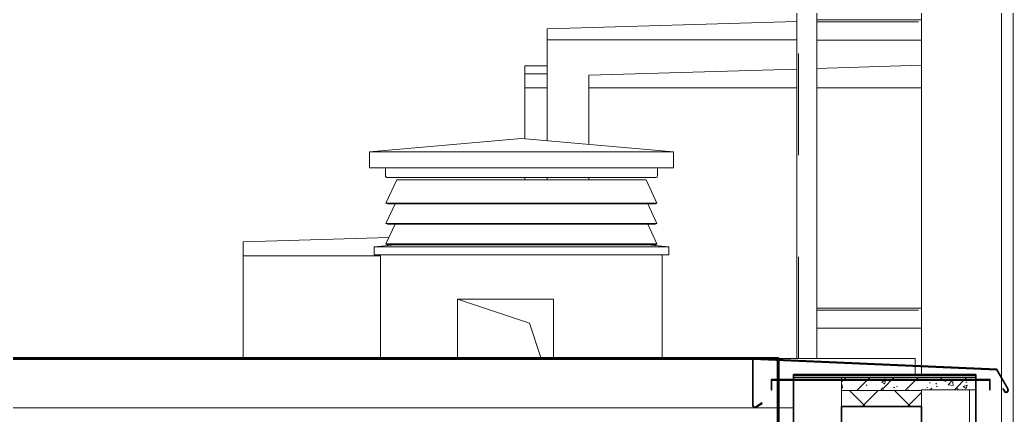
# Model space of a CAD drawing. Header units: millimetres. Extents: x 3914 to 443608, y -156176 to 78197.
# Drawn here: x 435437 to 438541, y 11450 to 12684 of the extents above; entities that cross this region are included whole.
import ezdxf

# ---------------------------------------------------------------- set-up
doc = ezdxf.new("R2010")
doc.units = ezdxf.units.MM
doc.linetypes.add('Штрих', pattern=[635, 317.5, -317.5])
for name, color, linetype, lineweight in [('0) клиннинг', 90, 'Continuous', 60), ('A-DETL-GENF', 7, 'Continuous', 9), ('A-FLOR-1', 7, 'Continuous', 35), ('A-FLOR-MCUT', 7, 'Continuous', 5), ('A-FLOR-PATT-1', 7, 'Continuous', 5), ('A-GENM', 7, 'Continuous', 9), ('A-GENM-1', 7, 'Continuous', 25), ('A-GENM-HDLN', 7, 'Штрих', 5), ('A-GLAZ', 7, 'Continuous', 9), ('A-GLAZ-1', 7, 'Continuous', 5), ('A-ROOF', 7, 'Continuous', 9), ('A-WALL', 7, 'Continuous', 5), ('A-WALL-1', 7, 'Continuous', 35), ('I-WALL-1', 7, 'Continuous', 35), ('S-BEAM', 7, 'Continuous', 9)]:
    doc.layers.add(name, color=color, linetype=linetype, lineweight=lineweight)

# ---------------------------------------------------------------- blocks, each defined once
blk = doc.blocks.new('парапет - парапет-18575254-АР2_Фасад в А-Г копия 1')
at = {"layer": 'A-GENM'}
for p, q in [((3241.9, 13930), (10630, 13930)), ((10630, 13930), (10630, 13907.7)), ((10630, 13905.7), (10630, 13880)), ((3249, 13775.9), (10250, 13775.9))]:
    blk.add_line(p, q, dxfattribs=at)
blk = doc.blocks.new('парапет4 - парапет-20644611-АР2_Фасад в А-Г копия 1')
at = {"layer": 'A-GENM-1'}
for p, q in [((10885.3, 13896.5), (10121.9, 13930)), ((10121.9, 13930), (10121.9, 13783)), ((10123.9, 13783), (10123.9, 13927.9)), ((10123.9, 13927.9), (10884.1, 13894.5)), ((10884.1, 13894.5), (10919.2, 13833.8)), ((10920.9, 13834.8), (10885.3, 13896.5)), ((10863.9, 13864), (10179.9, 13864)), ((10179.9, 13864), (10179.9, 13832)), ((10181.9, 13832), (10181.9, 13862)), ((10181.9, 13862), (10861.9, 13862)), ((10861.9, 13862), (10861.9, 13832)), ((10863.9, 13832), (10863.9, 13864)), ((10179.9, 13832), (10181.9, 13832)), ((10861.9, 13832), (10863.9, 13832)), ((10905.4, 13835.7), (10903.9, 13834.3)), ((10903.9, 13834.3), (10907.9, 13827.3)), ((10909.7, 13828.3), (10905.4, 13835.7)), ((10150.6, 13791), (10131.8, 13778.7)), ((10132.9, 13777.1), (10152.1, 13789.5)), ((10152.1, 13789.5), (10150.6, 13791))]:
    blk.add_line(p, q, dxfattribs=at)
for centre, radius, start, end in [((10914.4, 13831.1), 7.5, 210, 30), ((10914.4, 13831.1), 5.5, 210, 30), ((10129, 13783), 7.12, 180, 303), ((10129, 13783), 5.12, 180, 303)]:
    blk.add_arc(centre, radius, start, end, dxfattribs=at)
blk = doc.blocks.new('ОМ_Уголок_ГОСТ 8509-93 - ОМ_Уголок_ГОСТ 8509-93-30774130-АР2_Фасад в А-Г копия 1')
at = {"layer": 'A-GENM'}
for p, q in [((10650, 14087), (10323, 14087)), ((10323, 14024), (10650, 14024))]:
    blk.add_line(p, q, dxfattribs=at)
at = {"layer": 'A-GENM-HDLN'}
blk.add_line((10323, 14081), (10650, 14081), dxfattribs=at)
blk = doc.blocks.new('ОМ_Уголок_ГОСТ 8509-93 - ОМ_Уголок_ГОСТ 8509-93-35624736-АР2_Фасад в А-Г копия 1')
at = {"layer": 'A-GENM'}
for p, q in [((10260, 16937), (10323, 16937)), ((10260, 16937), (10260, 13930)), ((10323, 13930), (10323, 16937))]:
    blk.add_line(p, q, dxfattribs=at)
at = {"layer": 'A-GENM-HDLN'}
for p, q in [((10266, 16937), (10260, 16937)), ((10323, 16937), (10266, 16937)), ((10266, 13930), (10266, 16937))]:
    blk.add_line(p, q, dxfattribs=at)
blk = doc.blocks.new('ЗВ_Общее_Ламель_СКБ_Полоса - ЗВ_Общее_Ламель_СКБ_Полоса-28283678-АР2_Фасад в А-Г копия 1')
at = {"layer": 'S-BEAM'}
for p, q in [((8976.7, 14350.9), (9005.4, 14412.5)), ((8981.2, 14348.7), (8976.7, 14350.9))]:
    blk.add_line(p, q, dxfattribs=at)
blk = doc.blocks.new('ЗВ_Общее_Ламель_СКБ_Полоса - ЗВ_Общее_Ламель_СКБ_Полоса-V97-АР2_Фасад в А-Г копия 1')
at = {"layer": 'S-BEAM'}
for p, q in [((9794.6, 14412.5), (9823.3, 14350.9)), ((9823.3, 14350.9), (9818.8, 14348.7))]:
    blk.add_line(p, q, dxfattribs=at)
blk = doc.blocks.new('ЗВ_Общее_Ламель_СКБ_Полоса - ЗВ_Общее_Ламель_СКБ_Полоса-28279588-АР2_Фасад в А-Г копия 1')
at = {"layer": 'S-BEAM'}
for p, q in [((9005.4, 14412.5), (8976.7, 14350.9)), ((9823.3, 14350.9), (9794.6, 14412.5)), ((8976.7, 14350.9), (8981.2, 14348.7)), ((9823.3, 14350.9), (8976.7, 14350.9)), ((8981.2, 14348.7), (9818.8, 14348.7)), ((9818.8, 14348.7), (9823.3, 14350.9))]:
    blk.add_line(p, q, dxfattribs=at)
blk = doc.blocks.new('ЗВ_Общее_Ламель_СКБ_Полоса - ЗВ_Общее_Ламель_СКБ_Полоса-V98-АР2_Фасад в А-Г копия 1')
at = {"layer": 'S-BEAM'}
for p, q in [((9010.5, 14487.1), (8976.7, 14414.6)), ((9789.5, 14487.1), (9010.5, 14487.1)), ((9823.3, 14414.6), (9789.5, 14487.1)), ((8976.7, 14414.6), (8981.2, 14412.5)), ((9823.3, 14414.6), (8976.7, 14414.6)), ((8981.2, 14412.5), (9818.8, 14412.5)), ((9818.8, 14412.5), (9823.3, 14414.6))]:
    blk.add_line(p, q, dxfattribs=at)
blk = doc.blocks.new('ЗВ_Общее_Труба профильная_СКБ - ЗВ_Общее_Труба профильная_СКБ-28279590-АР2_Фасад в А-Г копия 1')
at = {"layer": 'S-BEAM'}
for p, q in [((8975, 14501), (8975, 14525)), ((9825, 14525), (9825, 14501)), ((8981, 14495), (9819, 14495))]:
    blk.add_line(p, q, dxfattribs=at)
at = {"layer": 'S-BEAM', "flags": 128}
for points in [[(8981, 14495), (8979.7, 14495.2), (8978.4, 14495.6), (8977.3, 14496.3), (8976.3, 14497.3), (8975.6, 14498.4), (8975.2, 14499.7), (8975, 14501)], [(9825, 14501), (9824.8, 14499.7), (9824.4, 14498.4), (9823.7, 14497.3), (9822.7, 14496.3), (9821.6, 14495.6), (9820.3, 14495.2), (9819, 14495)]]:
    blk.add_lwpolyline(points, dxfattribs=at)
blk = doc.blocks.new('ЗВ_Общее_Покрывной элемент_СКБ - ЗВ_Общее_Покрывной элемент_СКБ-28283681-АР2_Фасад в А-Г копия 1')
at = {"layer": 'S-BEAM'}
for p, q in [((9400, 14616.6), (9875, 14575)), ((9875, 14575), (9875, 14525))]:
    blk.add_line(p, q, dxfattribs=at)
blk = doc.blocks.new('ЗВ_Общее_Покрывной элемент_СКБ - ЗВ_Общее_Покрывной элемент_СКБ-V99-АР2_Фасад в А-Г копия 1')
at = {"layer": 'S-BEAM'}
for p, q in [((8925, 14575), (9400, 14616.6)), ((8925, 14525), (8925, 14575))]:
    blk.add_line(p, q, dxfattribs=at)
blk = doc.blocks.new('ЗВ_Общее_Покрывной элемент_СКБ - ЗВ_Общее_Покрывной элемент_СКБ-28283682-АР2_Фасад в А-Г копия 1')
at = {"layer": 'S-BEAM'}
for p, q in [((9400, 14616.6), (8925, 14575)), ((9875, 14575), (9400, 14616.6)), ((8925, 14575), (8925, 14525)), ((9875, 14575), (8925, 14575)), ((9875, 14525), (9875, 14575)), ((9875, 14525), (8925, 14525))]:
    blk.add_line(p, q, dxfattribs=at)
blk = doc.blocks.new('ЗВ_Общее_Отлив_СКБ - ЗВ_Общее_Отлив_СКБ-28283683-АР2_Фасад в А-Г копия 1')
at = {"layer": 'S-BEAM'}
for p, q in [((9005.5, 14285), (8940, 14278.1)), ((8940, 14278.1), (9860, 14278.1)), ((8940, 14278.1), (8940, 14253.1)), ((9860, 14278.1), (9794.5, 14285)), ((9860, 14253.1), (9860, 14278.1)), ((8940, 14253.1), (9860, 14253.1))]:
    blk.add_line(p, q, dxfattribs=at)
blk = doc.blocks.new('AR_Отверстие прямоугольное _в стене__БезПР - AR_Отверстие прямоугольное _в стене__БезПР-35794757-АР2_Фасад в А-Г копия 1')
at = {"layer": 'A-GLAZ-1'}
for p, q in [((9425, 14040), (9200, 14115)), ((9461.7, 13930), (9425, 14040))]:
    blk.add_line(p, q, dxfattribs=at)
blk = doc.blocks.new('DET_L_Линия разрыва - М100-35794277-АР2_Фасад в А-Г копия 1')
at = {"layer": 'A-DETL-GENF'}
blk.add_line((10936.1, 17334.2), (10936.1, 8070), dxfattribs=at)

msp = doc.modelspace()

# ---------------------------------------------------------------- hatches: boundary and pattern name
at = {"layer": '0) клиннинг'}
h = msp.add_hatch(dxfattribs=at)
h.set_pattern_fill('ANSI31', color=256, scale=888)
h.paths.add_polyline_path([(437806.4, 11627.2), (427259, 11627.2), (427259, -2302.8), (435034.4, -2302.8), (435034.4, 1357.2), (433414.4, 1357.2), (433409.4, 2718.7), (434034.8, 2718.7), (434024.4, 2482.2), (437806.4, 2482.2)])
at = {"layer": 'A-FLOR-PATT-1'}
h = msp.add_hatch(dxfattribs=at)
h.set_pattern_fill('FP_90', color=256, style=0, pattern_type=2)
h.set_pattern_definition([(45, (431356.45, 2643.2), (-75.4342, 75.4342), [106.68, -17.78, 3.556, -17.78]), (45, (431356.45, 2718.58), (-75.4342, 75.4342), []), (50, (431356.45, 2643.2), (127.5292, -11.1576), [13.335, -146.685]), (355, (431356.45, 2643.2), (-24.6697, 133.74), [10.668, -117.348]), (100.451, (431367.07, 2642.27), (102.8597, 122.5818), [11.333, -124.663]), (46.184, (431356.45, 2678.76), (189.7552, -29.4304), [20.003, -220.028]), (96.636, (431372.26, 2676.3), (166.1822, 173.1996), [17, -186.995]), (351.184, (431356.45, 2678.76), (166.184, 173.1976), [16.002, -176.022]), (21, (431374.23, 2669.87), (106.1303, -71.586), [13.335, -146.685]), (326, (431374.23, 2669.87), (43.2619, 128.9318), [10.668, -117.348]), (71.451, (431383.07, 2663.9), (149.392, 57.345), [11.333, -124.663]), (37.5, (431356.446, 2643.2), (2.16223, 59.18836), [3.353, -112.573, 3.353, -115.773, -117.792]), (37.5, (431356.446, 2643.2), (2.16223, 59.18836), [-235.052, 3.353, -114.44]), (7.5, (431356.446, 2643.2), (46.77386, 70.12615), [3.353, -64.567, 3.353, -109.906, -44.895]), (7.5, (431356.446, 2643.2), (46.77386, 70.12615), [-181.178, 3.353, -41.542]), (327.5, (431316.797, 2643.2), (94.91367, -4.0101), [3.353, -41.097, 3.353, -135.331, -184.023]), (327.5, (431316.797, 2643.2), (94.91367, -4.0101), [-183.134, 3.353, -180.67]), (317.5, (431299.02, 2643.2), (103.6906, 17.7988), [3.353, -54.432, 3.353, -88.748, -130.683]), (317.5, (431299.02, 2643.2), (103.6906, 17.7988), [-149.885, 3.353, -127.33])])
h.paths.add_polyline_path([(438004.4, 11527.2), (438254.4, 11528.2), (438254.4, 11529.4), (438424.4, 11529.4), (438424.4, 11559.2), (438420.2, 11559.2), (438421.2, 11561.2), (438424.4, 11561.2), (438424.4, 11567.2), (438004.4, 11567.2), (438004.4, 11538.6)], flags=0)
h = msp.add_hatch(dxfattribs=at)
h.set_pattern_fill('FP_87', color=256, style=0, pattern_type=2)
h.set_pattern_definition([(45, (431356.45, 2643.2), (-70.7107, 70.7107), []), (135, (431356.45, 2643.2), (-70.7107, -70.7107), [])])
h.paths.add_polyline_path([(438004.4, 11477.2), (438254.4, 11477.2), (438254.4, 11527.2), (438004.4, 11527.2), (438004.4, 11480.2)], flags=0)

# ---------------------------------------------------------------- linework, layer by layer
at = {"layer": '0) клиннинг'}
msp.add_lwpolyline([(437806.4, -2302.8), (427259, -2302.8), (427259, 11627.2), (437806.4, 11627.2)], close=True, dxfattribs=at)
at = {"layer": 'A-FLOR-1'}
for p, q in [((438424.4, 11577.2), (437854.4, 11577.2)), ((437854.4, 11577.2), (437854.4, 11567.2)), ((438424.4, 11529.4), (438424.4, 11577.2))]:
    msp.add_line(p, q, dxfattribs=at)
at = {"layer": 'A-FLOR-MCUT'}
for p, q in [((438424.4, 11572.2), (437854.4, 11572.2)), ((438424.4, 11567.2), (437854.4, 11567.2)), ((438254.4, 11527.2), (438004.4, 11527.2)), ((438254.4, 11529.4), (438424.4, 11529.4))]:
    msp.add_line(p, q, dxfattribs=at)
at = {"layer": 'A-ROOF'}
for p, q in [((437864.4, 12679.6), (437084.4, 12656.2)), ((437084.4, 12622.2), (437084.4, 12656.2)), ((437084.4, 12622.2), (437864.4, 12622.2)), ((437014.4, 12541.1), (437014.4, 12472.2)), ((437014.4, 12541.1), (437084.4, 12541.1)), ((438254.4, 12542.4), (437927.4, 12532.6)), ((437084.4, 12516.2), (437014.4, 12516.2)), ((437864.4, 12530.7), (437214.4, 12511.2)), ((437214.4, 12472.2), (437214.4, 12511.2)), ((437014.4, 12472.2), (437084.4, 12472.2)), ((437214.4, 12472.2), (437864.4, 12472.2)), ((437927.4, 12472.2), (438254.4, 12472.2)), ((436590.6, 12004.9), (436134.4, 11991.2)), ((436134.4, 11947.2), (436134.4, 11991.2)), ((436134.4, 11947.2), (436564.4, 11947.2))]:
    msp.add_line(p, q, dxfattribs=at)
at = {"layer": 'A-WALL'}
for p, q in [((438254.4, 11604), (438254.4, 13227.2)), ((438504.4, 13227.2), (438504.4, 11568.2)), ((437084.4, 12306.8), (437084.4, 12622.2)), ((437014.4, 12312.9), (437014.4, 12472.2)), ((437214.4, 12295.4), (437214.4, 12472.2)), ((437014.4, 12184.3), (437014.4, 12192.8)), ((437084.4, 12184.3), (437084.4, 12192.5)), ((437214.4, 12184.3), (437214.4, 12192.5)), ((436564.4, 11627.2), (436564.4, 11950.3)), ((437444.4, 11950.3), (437444.4, 11627.2)), ((436134.4, 11627.2), (436134.4, 11947.2)), ((436804.4, 11627.2), (436804.4, 11812.2)), ((436804.4, 11812.2), (437104.4, 11812.2)), ((437104.4, 11812.2), (437104.4, 11627.2)), ((438254.4, 11577.2), (438254.4, 11602)), ((438004.4, 11477.2), (438004.4, 11567.2)), ((438504.4, 11564.2), (438504.4, 11212.2)), ((438254.4, 11529.4), (438254.4, 11477.2)), ((438404.4, 11529.4), (438404.4, 10685.2)), ((438424.4, 11529.4), (438424.4, 11529.4))]:
    msp.add_line(p, q, dxfattribs=at)
at = {"layer": 'A-WALL-1'}
msp.add_line((437854.4, 11567.2), (437854.4, 11477.2), dxfattribs=at)
at = {"layer": 'I-WALL-1'}
for p, q in [((438424.4, 10757.3), (438424.4, 11529.4)), ((437854.4, 11477.2), (437854.4, 9097.2)), ((438254.4, 11477.2), (438004.4, 11477.2)), ((438004.4, 11477.2), (438004.4, 10217.2)), ((438254.4, 11477.2), (438254.4, 10217.2))]:
    msp.add_line(p, q, dxfattribs=at)

# ---------------------------------------------------------------- block references
at = {"layer": 'A-DETL-GENF'}
msp.add_blockref('DET_L_Линия разрыва - М100-35794277-АР2_Фасад в А-Г копия 1', (427604.4, -2302.8), dxfattribs=at)
at = {"layer": 'A-GENM'}
for name, p in [('ОМ_Уголок_ГОСТ 8509-93 - ОМ_Уголок_ГОСТ 8509-93-35624736-АР2_Фасад в А-Г копия 1', (427604.4, -2302.8)), ('ОМ_Уголок_ГОСТ 8509-93 - ОМ_Уголок_ГОСТ 8509-93-30774130-АР2_Фасад в А-Г копия 1', (427604.4, -1402.8)), ('ОМ_Уголок_ГОСТ 8509-93 - ОМ_Уголок_ГОСТ 8509-93-30774130-АР2_Фасад в А-Г копия 1', (427604.4, -2302.8)), ('парапет - парапет-18575254-АР2_Фасад в А-Г копия 1', (427604.4, -2302.8)), ('парапет4 - парапет-20644611-АР2_Фасад в А-Г копия 1', (427604.4, -2302.8))]:
    msp.add_blockref(name, p, dxfattribs=at)
at = {"layer": 'A-GLAZ'}
msp.add_blockref('AR_Отверстие прямоугольное _в стене__БезПР - AR_Отверстие прямоугольное _в стене__БезПР-35794757-АР2_Фасад в А-Г копия 1', (427604.4, -2302.8), dxfattribs=at)
at = {"layer": 'S-BEAM'}
for name, p in [('ЗВ_Общее_Покрывной элемент_СКБ - ЗВ_Общее_Покрывной элемент_СКБ-V99-АР2_Фасад в А-Г копия 1', (427604.4, -2302.8)), ('ЗВ_Общее_Покрывной элемент_СКБ - ЗВ_Общее_Покрывной элемент_СКБ-28283682-АР2_Фасад в А-Г копия 1', (427604.4, -2302.8)), ('ЗВ_Общее_Покрывной элемент_СКБ - ЗВ_Общее_Покрывной элемент_СКБ-28283681-АР2_Фасад в А-Г копия 1', (427604.4, -2302.8)), ('ЗВ_Общее_Труба профильная_СКБ - ЗВ_Общее_Труба профильная_СКБ-28279590-АР2_Фасад в А-Г копия 1', (427604.4, -2302.8)), ('ЗВ_Общее_Ламель_СКБ_Полоса - ЗВ_Общее_Ламель_СКБ_Полоса-V98-АР2_Фасад в А-Г копия 1', (427604.4, -2302.8)), ('ЗВ_Общее_Ламель_СКБ_Полоса - ЗВ_Общее_Ламель_СКБ_Полоса-28283678-АР2_Фасад в А-Г копия 1', (427604.4, -2302.8)), ('ЗВ_Общее_Ламель_СКБ_Полоса - ЗВ_Общее_Ламель_СКБ_Полоса-28279588-АР2_Фасад в А-Г копия 1', (427604.4, -2302.8)), ('ЗВ_Общее_Ламель_СКБ_Полоса - ЗВ_Общее_Ламель_СКБ_Полоса-V97-АР2_Фасад в А-Г копия 1', (427604.4, -2302.8)), ('ЗВ_Общее_Ламель_СКБ_Полоса - ЗВ_Общее_Ламель_СКБ_Полоса-28283678-АР2_Фасад в А-Г копия 1', (427604.4, -2366.5)), ('ЗВ_Общее_Ламель_СКБ_Полоса - ЗВ_Общее_Ламель_СКБ_Полоса-28279588-АР2_Фасад в А-Г копия 1', (427604.4, -2366.5)), ('ЗВ_Общее_Ламель_СКБ_Полоса - ЗВ_Общее_Ламель_СКБ_Полоса-V97-АР2_Фасад в А-Г копия 1', (427604.4, -2366.5)), ('ЗВ_Общее_Отлив_СКБ - ЗВ_Общее_Отлив_СКБ-28283683-АР2_Фасад в А-Г копия 1', (427604.4, -2302.8))]:
    msp.add_blockref(name, p, dxfattribs=at)

doc.saveas('drawing.dxf')
